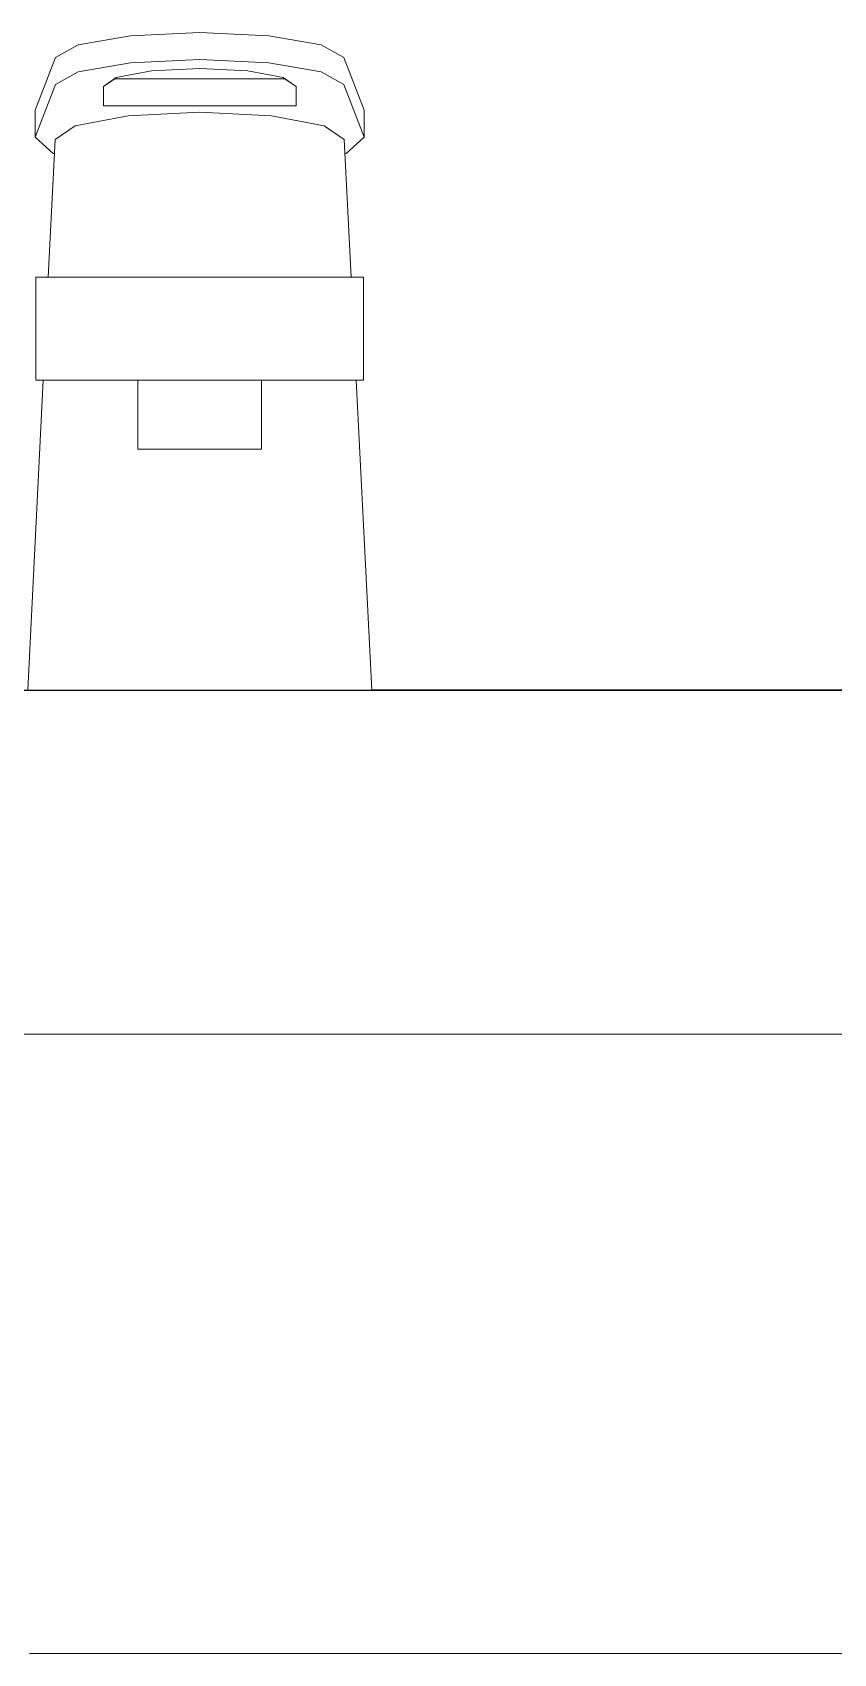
# Model space of a CAD drawing. Header units: millimetres. Extents: x 14397 to 67587, y -11631 to -8348.
# Drawn here: x 14722.8 to 14839.2, y -10587.5 to -10351.9 of the extents above; entities that cross this region are included whole.
import ezdxf

# ---------------------------------------------------------------- set-up
doc = ezdxf.new("R2010")
doc.units = ezdxf.units.MM
doc.header["$MEASUREMENT"] = 0
doc.linetypes.add('Wipeout_Contour', pattern=[1000, 0, -1000])
doc.layers.add('NewA-Ee_25_10-M_WallsInternal', color=7, linetype='Continuous')
doc.layers.add('NewA-Ee_40_20-M_GeneralFFAndEInternalSanitary', color=7, linetype='Continuous')

# ---------------------------------------------------------------- blocks, each defined once
blk = doc.blocks.new('Section Elem_6_1', base_point=(6197.13, -111297.47))
at = {"color": 254, "linetype": 'Wipeout_Contour', "lineweight": 0, "ltscale": 126149.5538}
blk.add_wipeout([(14735.01, -10358.47), (14734.72, -10358.67), (14759.55, -10358.67), (14759.26, -10358.47), (14754.13, -10357.51), (14747.13, -10357.16), (14740.13, -10357.51)], dxfattribs=at).dxf.layer = 'NewA-Ee_25_10-M_WallsInternal'
blk = doc.blocks.new('Section Elem_9_1', base_point=(6197.13, -111297.47))
at = {"color": 254, "linetype": 'Wipeout_Contour', "lineweight": 0, "ltscale": 72194.346912}
blk.add_wipeout([(14768.13, -10367.47), (14765.23, -10365.48), (14766.19, -10387.47), (14769.13, -10387.47)], dxfattribs=at).dxf.layer = 'NewA-Ee_40_20-M_GeneralFFAndEInternalSanitary'
at = {"color": 254, "linetype": 'Wipeout_Contour', "lineweight": 0, "ltscale": 72542.766137}
blk.add_wipeout([(14785.96, -10447.47), (14785.98, -10447.57), (14862.13, -10447.57), (14862.09, -10447.47)], dxfattribs=at).dxf.layer = 'NewA-Ee_40_20-M_GeneralFFAndEInternalSanitary'
at = {"layer": 'NewA-Ee_40_20-M_GeneralFFAndEInternalSanitary', "color": 1, "linetype": 'Continuous', "lineweight": 18}
blk.add_line((14768.24, -10369.56), (14768.43, -10369.52), dxfattribs=at)
at = {"color": 254, "linetype": 'Wipeout_Contour', "lineweight": 0, "ltscale": 72166.187614}
blk.add_wipeout([(14768.08, -10355.57), (14768.08, -10359.5), (14771.03, -10367.15), (14771.03, -10363.22)], dxfattribs=at).dxf.layer = 'NewA-Ee_40_20-M_GeneralFFAndEInternalSanitary'
at = {"color": 254, "linetype": 'Wipeout_Contour', "lineweight": 0, "ltscale": 72174.72101}
blk.add_wipeout([(14757.55, -10364.03), (14758.13, -10387.47), (14766.19, -10387.47), (14765.23, -10365.48)], dxfattribs=at).dxf.layer = 'NewA-Ee_40_20-M_GeneralFFAndEInternalSanitary'
at = {"color": 254, "linetype": 'Wipeout_Contour', "lineweight": 0, "ltscale": 72291.530381}
blk.add_wipeout([(14708.3, -10447.47), (14708.29, -10447.57), (14785.98, -10447.57), (14785.96, -10447.47)], dxfattribs=at).dxf.layer = 'NewA-Ee_40_20-M_GeneralFFAndEInternalSanitary'
at = {"layer": 'NewA-Ee_40_20-M_GeneralFFAndEInternalSanitary', "color": 1, "linetype": 'Continuous', "lineweight": 18}
for p, q in [((14771.03, -10367.15), (14771.03, -10363.22)), ((14768.13, -10367.47), (14765.23, -10365.48)), ((14768.43, -10369.52), (14771.03, -10367.15))]:
    blk.add_line(p, q, dxfattribs=at)
at = {"color": 254, "linetype": 'Wipeout_Contour', "lineweight": 0, "ltscale": 72145.088188}
blk.add_wipeout([(14764.8, -10353.73), (14764.8, -10357.66), (14768.08, -10359.5), (14768.08, -10355.57)], dxfattribs=at).dxf.layer = 'NewA-Ee_40_20-M_GeneralFFAndEInternalSanitary'
at = {"color": 254, "linetype": 'Wipeout_Contour', "lineweight": 0, "ltscale": 72143.182357}
blk.add_wipeout([(14747.13, -10363.51), (14747.13, -10387.47), (14758.13, -10387.47), (14757.55, -10364.03)], dxfattribs=at).dxf.layer = 'NewA-Ee_40_20-M_GeneralFFAndEInternalSanitary'
at = {"color": 254, "linetype": 'Wipeout_Contour', "lineweight": 0, "ltscale": 72546.068777}
blk.add_wipeout([(14785.98, -10447.57), (14786.03, -10450.13), (14862.31, -10450.13), (14862.13, -10447.57)], dxfattribs=at).dxf.layer = 'NewA-Ee_40_20-M_GeneralFFAndEInternalSanitary'
at = {"layer": 'NewA-Ee_40_20-M_GeneralFFAndEInternalSanitary', "color": 1, "linetype": 'Continuous', "lineweight": 18}
for p, q in [((14771.03, -10363.22), (14768.08, -10355.57)), ((14771.03, -10367.15), (14768.08, -10359.5)), ((14765.23, -10365.48), (14757.55, -10364.03))]:
    blk.add_line(p, q, dxfattribs=at)
at = {"color": 254, "linetype": 'Wipeout_Contour', "lineweight": 0, "ltscale": 72123.630447}
blk.add_wipeout([(14764.8, -10357.66), (14764.8, -10353.73), (14757.19, -10352.4), (14757.19, -10356.33)], dxfattribs=at).dxf.layer = 'NewA-Ee_40_20-M_GeneralFFAndEInternalSanitary'
at = {"color": 254, "linetype": 'Wipeout_Contour', "lineweight": 0, "ltscale": 72108.068337}
blk.add_wipeout([(14736.13, -10387.47), (14747.13, -10387.47), (14747.13, -10363.51), (14736.72, -10364.03)], dxfattribs=at).dxf.layer = 'NewA-Ee_40_20-M_GeneralFFAndEInternalSanitary'
at = {"color": 254, "linetype": 'Wipeout_Contour', "lineweight": 0, "ltscale": 72294.608512}
blk.add_wipeout([(14708.29, -10447.57), (14708.23, -10450.13), (14786.03, -10450.13), (14785.98, -10447.57)], dxfattribs=at).dxf.layer = 'NewA-Ee_40_20-M_GeneralFFAndEInternalSanitary'
at = {"layer": 'NewA-Ee_40_20-M_GeneralFFAndEInternalSanitary', "color": 1, "linetype": 'Continuous', "lineweight": 18}
for p, q in [((14768.08, -10355.57), (14764.8, -10353.73)), ((14768.08, -10359.5), (14764.8, -10357.66)), ((14862.09, -10447.47), (14785.96, -10447.47))]:
    blk.add_line(p, q, dxfattribs=at)
at = {"color": 254, "linetype": 'Wipeout_Contour', "lineweight": 0, "ltscale": 72092.640955}
blk.add_wipeout([(14757.19, -10356.33), (14757.19, -10352.4), (14747.13, -10351.92), (14747.13, -10355.85)], dxfattribs=at).dxf.layer = 'NewA-Ee_40_20-M_GeneralFFAndEInternalSanitary'
at = {"color": 254, "linetype": 'Wipeout_Contour', "lineweight": 0, "ltscale": 72078.855367}
blk.add_wipeout([(14729.03, -10365.48), (14728.08, -10387.47), (14736.13, -10387.47), (14736.72, -10364.03)], dxfattribs=at).dxf.layer = 'NewA-Ee_40_20-M_GeneralFFAndEInternalSanitary'
at = {"color": 254, "linetype": 'Wipeout_Contour', "lineweight": 0, "ltscale": 72312.225647}
blk.add_wipeout([(14766.83, -10402.47), (14768.78, -10447.47), (14772.13, -10447.47), (14769.88, -10402.47)], dxfattribs=at).dxf.layer = 'NewA-Ee_40_20-M_GeneralFFAndEInternalSanitary'
at = {"color": 254, "linetype": 'Wipeout_Contour', "lineweight": 0, "ltscale": 72559.933782}
blk.add_wipeout([(14786.03, -10450.13), (14786.54, -10458.02), (14863.79, -10458.02), (14862.31, -10450.13)], dxfattribs=at).dxf.layer = 'NewA-Ee_40_20-M_GeneralFFAndEInternalSanitary'
at = {"layer": 'NewA-Ee_40_20-M_GeneralFFAndEInternalSanitary', "color": 1, "linetype": 'Continuous', "lineweight": 18}
for p, q in [((14764.8, -10353.73), (14757.19, -10352.4)), ((14772.13, -10447.45), (15008, -10447.45))]:
    blk.add_line(p, q, dxfattribs=at)
at = {"color": 254, "linetype": 'Wipeout_Contour', "lineweight": 0, "ltscale": 72059.701947}
blk.add_wipeout([(14747.13, -10355.85), (14747.13, -10351.92), (14737.07, -10352.4), (14737.07, -10356.33)], dxfattribs=at).dxf.layer = 'NewA-Ee_40_20-M_GeneralFFAndEInternalSanitary'
at = {"color": 254, "linetype": 'Wipeout_Contour', "lineweight": 0, "ltscale": 72063.226401}
blk.add_wipeout([(14726.13, -10367.47), (14725.13, -10387.47), (14728.08, -10387.47), (14729.03, -10365.48)], dxfattribs=at).dxf.layer = 'NewA-Ee_40_20-M_GeneralFFAndEInternalSanitary'
at = {"color": 254, "linetype": 'Wipeout_Contour', "lineweight": 0, "ltscale": 72292.742244}
blk.add_wipeout([(14758.51, -10402.47), (14759.63, -10447.47), (14768.78, -10447.47), (14766.83, -10402.47)], dxfattribs=at).dxf.layer = 'NewA-Ee_40_20-M_GeneralFFAndEInternalSanitary'
at = {"color": 254, "linetype": 'Wipeout_Contour', "lineweight": 0, "ltscale": 72306.694243}
blk.add_wipeout([(14708.23, -10450.13), (14707.73, -10458.02), (14786.54, -10458.02), (14786.03, -10450.13)], dxfattribs=at).dxf.layer = 'NewA-Ee_40_20-M_GeneralFFAndEInternalSanitary'
at = {"layer": 'NewA-Ee_40_20-M_GeneralFFAndEInternalSanitary', "color": 1, "linetype": 'Continuous', "lineweight": 18}
for p, q in [((14757.19, -10352.4), (14747.13, -10351.92)), ((14757.19, -10356.33), (14747.13, -10355.85)), ((14736.72, -10364.03), (14729.03, -10365.48)), ((14725.84, -10369.52), (14726.03, -10369.56))]:
    blk.add_line(p, q, dxfattribs=at)
at = {"color": 254, "linetype": 'Wipeout_Contour', "lineweight": 0, "ltscale": 72032.869961}
blk.add_wipeout([(14737.07, -10356.33), (14737.07, -10352.4), (14729.47, -10353.73), (14729.47, -10357.66)], dxfattribs=at).dxf.layer = 'NewA-Ee_40_20-M_GeneralFFAndEInternalSanitary'
at = {"color": 254, "linetype": 'Wipeout_Contour', "lineweight": 0, "ltscale": 108378.262156}
blk.add_wipeout([(14747.13, -10412.47), (14747.13, -10447.47), (14759.63, -10447.47), (14758.51, -10402.47), (14756.13, -10402.47), (14756.13, -10412.47)], dxfattribs=at).dxf.layer = 'NewA-Ee_40_20-M_GeneralFFAndEInternalSanitary'
at = {"color": 254, "linetype": 'Wipeout_Contour', "lineweight": 0, "ltscale": 72574.156849}
blk.add_wipeout([(14786.54, -10458.02), (14786.72, -10460.56), (14864.33, -10460.56), (14863.79, -10458.02)], dxfattribs=at).dxf.layer = 'NewA-Ee_40_20-M_GeneralFFAndEInternalSanitary'
at = {"layer": 'NewA-Ee_40_20-M_GeneralFFAndEInternalSanitary', "color": 1, "linetype": 'Continuous', "lineweight": 18}
for p, q in [((14747.13, -10351.92), (14737.07, -10352.4)), ((14747.13, -10355.85), (14737.07, -10356.33))]:
    blk.add_line(p, q, dxfattribs=at)
at = {"color": 254, "linetype": 'Wipeout_Contour', "lineweight": 0, "ltscale": 72018.703634}
blk.add_wipeout([(14726.19, -10359.5), (14729.47, -10357.66), (14729.47, -10353.73), (14726.19, -10355.57)], dxfattribs=at).dxf.layer = 'NewA-Ee_40_20-M_GeneralFFAndEInternalSanitary'
at = {"color": 254, "linetype": 'Wipeout_Contour', "lineweight": 0, "ltscale": 144179.383823}
blk.add_wipeout([(14733.13, -10362.6), (14761.13, -10362.6), (14761.13, -10359.78), (14760.71, -10359.48), (14759.55, -10358.67), (14734.72, -10358.67), (14733.56, -10359.48), (14733.13, -10359.78)], dxfattribs=at).dxf.layer = 'NewA-Ee_40_20-M_GeneralFFAndEInternalSanitary'
at = {"color": 254, "linetype": 'Wipeout_Contour', "lineweight": 0, "ltscale": 72226.93367}
blk.add_wipeout([(14758.04, -10387.47), (14758.04, -10402.47), (14770.94, -10402.47), (14770.94, -10387.47)], dxfattribs=at).dxf.layer = 'NewA-Ee_40_20-M_GeneralFFAndEInternalSanitary'
at = {"color": 254, "linetype": 'Wipeout_Contour', "lineweight": 0, "ltscale": 108310.431177}
blk.add_wipeout([(14735.76, -10402.47), (14734.63, -10447.47), (14747.13, -10447.47), (14747.13, -10412.47), (14738.13, -10412.47), (14738.13, -10402.47)], dxfattribs=at).dxf.layer = 'NewA-Ee_40_20-M_GeneralFFAndEInternalSanitary'
at = {"color": 254, "linetype": 'Wipeout_Contour', "lineweight": 0, "ltscale": 72226.429247}
blk.add_wipeout([(14756.13, -10412.47), (14756.13, -10402.47), (14754.93, -10402.47), (14754.93, -10412.47)], dxfattribs=at).dxf.layer = 'NewA-Ee_40_20-M_GeneralFFAndEInternalSanitary'
at = {"color": 254, "linetype": 'Wipeout_Contour', "lineweight": 0, "ltscale": 72318.75754}
blk.add_wipeout([(14707.73, -10458.02), (14707.55, -10460.56), (14786.72, -10460.56), (14786.54, -10458.02)], dxfattribs=at).dxf.layer = 'NewA-Ee_40_20-M_GeneralFFAndEInternalSanitary'
at = {"layer": 'NewA-Ee_40_20-M_GeneralFFAndEInternalSanitary', "color": 1, "linetype": 'Continuous', "lineweight": 18}
for p, q in [((14737.07, -10352.4), (14729.47, -10353.73)), ((14737.07, -10356.33), (14729.47, -10357.66)), ((14764.8, -10357.66), (14757.19, -10356.33)), ((14733.13, -10359.78), (14735.01, -10358.47)), ((14759.55, -10358.67), (14734.72, -10358.67)), ((14735.01, -10358.47), (14740.13, -10357.51)), ((14740.13, -10357.51), (14747.13, -10357.16)), ((14747.13, -10357.16), (14754.13, -10357.51)), ((14754.13, -10357.51), (14759.26, -10358.47)), ((14759.26, -10358.47), (14761.13, -10359.78)), ((14733.13, -10362.6), (14733.13, -10359.78)), ((14761.13, -10359.78), (14761.13, -10362.6)), ((14761.13, -10362.6), (14733.13, -10362.6)), ((14747.13, -10363.51), (14736.72, -10364.03)), ((14757.55, -10364.03), (14747.13, -10363.51)), ((14769.13, -10387.47), (14768.13, -10367.47)), ((14770.94, -10387.47), (14770.94, -10402.47)), ((14772.13, -10447.47), (14769.88, -10402.47))]:
    blk.add_line(p, q, dxfattribs=at)
at = {"color": 254, "linetype": 'Wipeout_Contour', "lineweight": 0, "ltscale": 72019.434031}
blk.add_wipeout([(14723.24, -10367.15), (14726.19, -10359.5), (14726.19, -10355.57), (14723.24, -10363.22)], dxfattribs=at).dxf.layer = 'NewA-Ee_40_20-M_GeneralFFAndEInternalSanitary'
at = {"color": 254, "linetype": 'Wipeout_Contour', "lineweight": 0, "ltscale": 72202.769182}
blk.add_wipeout([(14756.16, -10387.47), (14756.16, -10402.47), (14758.04, -10402.47), (14758.04, -10387.47)], dxfattribs=at).dxf.layer = 'NewA-Ee_40_20-M_GeneralFFAndEInternalSanitary'
at = {"color": 254, "linetype": 'Wipeout_Contour', "lineweight": 0, "ltscale": 72186.088912}
blk.add_wipeout([(14725.48, -10447.47), (14734.63, -10447.47), (14735.76, -10402.47), (14727.43, -10402.47)], dxfattribs=at).dxf.layer = 'NewA-Ee_40_20-M_GeneralFFAndEInternalSanitary'
at = {"color": 254, "linetype": 'Wipeout_Contour', "lineweight": 0, "ltscale": 72219.074938}
blk.add_wipeout([(14754.93, -10412.47), (14754.93, -10402.47), (14751.63, -10402.47), (14751.63, -10412.47)], dxfattribs=at).dxf.layer = 'NewA-Ee_40_20-M_GeneralFFAndEInternalSanitary'
at = {"color": 254, "linetype": 'Wipeout_Contour', "lineweight": 0, "ltscale": 72581.59726}
blk.add_wipeout([(14786.72, -10460.56), (14787, -10463.17), (14865.16, -10463.17), (14864.33, -10460.56)], dxfattribs=at).dxf.layer = 'NewA-Ee_40_20-M_GeneralFFAndEInternalSanitary'
at = {"layer": 'NewA-Ee_40_20-M_GeneralFFAndEInternalSanitary', "color": 1, "linetype": 'Continuous', "lineweight": 18}
for p, q in [((14729.47, -10353.73), (14726.19, -10355.57)), ((14726.19, -10355.57), (14723.24, -10363.22)), ((14729.47, -10357.66), (14726.19, -10359.5)), ((14726.19, -10359.5), (14723.24, -10367.15)), ((14723.24, -10367.15), (14723.24, -10363.22)), ((14729.03, -10365.48), (14726.13, -10367.47)), ((14723.24, -10367.15), (14725.84, -10369.52)), ((14758.04, -10387.47), (14770.94, -10387.47)), ((14758.04, -10402.47), (14770.94, -10402.47)), ((14756.13, -10412.47), (14754.93, -10412.47))]:
    blk.add_line(p, q, dxfattribs=at)
at = {"color": 254, "linetype": 'Wipeout_Contour', "lineweight": 0, "ltscale": 72166.620409}
blk.add_wipeout([(14722.13, -10447.47), (14725.48, -10447.47), (14727.43, -10402.47), (14724.38, -10402.47)], dxfattribs=at).dxf.layer = 'NewA-Ee_40_20-M_GeneralFFAndEInternalSanitary'
at = {"color": 254, "linetype": 'Wipeout_Contour', "lineweight": 0, "ltscale": 72206.337658}
blk.add_wipeout([(14751.63, -10412.47), (14751.63, -10402.47), (14747.13, -10402.47), (14747.13, -10412.47)], dxfattribs=at).dxf.layer = 'NewA-Ee_40_20-M_GeneralFFAndEInternalSanitary'
at = {"color": 254, "linetype": 'Wipeout_Contour', "lineweight": 0, "ltscale": 72324.720886}
blk.add_wipeout([(14707.55, -10460.56), (14707.27, -10463.17), (14787, -10463.17), (14786.72, -10460.56)], dxfattribs=at).dxf.layer = 'NewA-Ee_40_20-M_GeneralFFAndEInternalSanitary'
at = {"layer": 'NewA-Ee_40_20-M_GeneralFFAndEInternalSanitary', "color": 1, "linetype": 'Continuous', "lineweight": 18}
for p, q in [((14754.93, -10412.47), (14751.63, -10412.47)), ((14785.96, -10447.47), (14708.3, -10447.47))]:
    blk.add_line(p, q, dxfattribs=at)
at = {"color": 254, "linetype": 'Wipeout_Contour', "lineweight": 0, "ltscale": 72193.255709}
blk.add_wipeout([(14752.23, -10387.47), (14752.23, -10402.47), (14756.16, -10402.47), (14756.16, -10387.47)], dxfattribs=at).dxf.layer = 'NewA-Ee_40_20-M_GeneralFFAndEInternalSanitary'
at = {"color": 254, "linetype": 'Wipeout_Contour', "lineweight": 0, "ltscale": 72191.631169}
blk.add_wipeout([(14747.13, -10412.47), (14747.13, -10402.47), (14742.63, -10402.47), (14742.63, -10412.47)], dxfattribs=at).dxf.layer = 'NewA-Ee_40_20-M_GeneralFFAndEInternalSanitary'
at = {"color": 254, "linetype": 'Wipeout_Contour', "lineweight": 0, "ltscale": 72589.134098}
blk.add_wipeout([(14787, -10463.17), (14787.33, -10465.37), (14866.15, -10465.37), (14865.16, -10463.17)], dxfattribs=at).dxf.layer = 'NewA-Ee_40_20-M_GeneralFFAndEInternalSanitary'
at = {"layer": 'NewA-Ee_40_20-M_GeneralFFAndEInternalSanitary', "color": 1, "linetype": 'Continuous', "lineweight": 18}
for p, q in [((14756.16, -10387.47), (14758.04, -10387.47)), ((14756.13, -10412.47), (14756.13, -10402.47)), ((14756.16, -10402.47), (14758.04, -10402.47)), ((14751.63, -10412.47), (14747.13, -10412.47))]:
    blk.add_line(p, q, dxfattribs=at)
at = {"color": 254, "linetype": 'Wipeout_Contour', "lineweight": 0, "ltscale": 72178.494617}
blk.add_wipeout([(14747.13, -10387.47), (14747.13, -10402.47), (14752.23, -10402.47), (14752.23, -10387.47)], dxfattribs=at).dxf.layer = 'NewA-Ee_40_20-M_GeneralFFAndEInternalSanitary'
at = {"color": 254, "linetype": 'Wipeout_Contour', "lineweight": 0, "ltscale": 72178.896064}
blk.add_wipeout([(14742.63, -10412.47), (14742.63, -10402.47), (14739.34, -10402.47), (14739.34, -10412.47)], dxfattribs=at).dxf.layer = 'NewA-Ee_40_20-M_GeneralFFAndEInternalSanitary'
at = {"color": 254, "linetype": 'Wipeout_Contour', "lineweight": 0, "ltscale": 72330.284922}
blk.add_wipeout([(14707.27, -10463.17), (14706.93, -10465.37), (14787.33, -10465.37), (14787, -10463.17)], dxfattribs=at).dxf.layer = 'NewA-Ee_40_20-M_GeneralFFAndEInternalSanitary'
at = {"layer": 'NewA-Ee_40_20-M_GeneralFFAndEInternalSanitary', "color": 1, "linetype": 'Continuous', "lineweight": 18}
for p, q in [((14752.23, -10387.47), (14756.16, -10387.47)), ((14752.23, -10402.47), (14756.16, -10402.47)), ((14747.13, -10412.47), (14742.63, -10412.47))]:
    blk.add_line(p, q, dxfattribs=at)
at = {"color": 254, "linetype": 'Wipeout_Contour', "lineweight": 0, "ltscale": 72161.842327}
blk.add_wipeout([(14742.04, -10387.47), (14742.04, -10402.47), (14747.13, -10402.47), (14747.13, -10387.47)], dxfattribs=at).dxf.layer = 'NewA-Ee_40_20-M_GeneralFFAndEInternalSanitary'
at = {"color": 254, "linetype": 'Wipeout_Contour', "lineweight": 0, "ltscale": 72171.543884}
blk.add_wipeout([(14739.34, -10412.47), (14739.34, -10402.47), (14738.13, -10402.47), (14738.13, -10412.47)], dxfattribs=at).dxf.layer = 'NewA-Ee_40_20-M_GeneralFFAndEInternalSanitary'
at = {"color": 254, "linetype": 'Wipeout_Contour', "lineweight": 0, "ltscale": 72594.349166}
blk.add_wipeout([(14787.33, -10465.37), (14787.52, -10466.22), (14866.71, -10466.22), (14866.15, -10465.37)], dxfattribs=at).dxf.layer = 'NewA-Ee_40_20-M_GeneralFFAndEInternalSanitary'
at = {"layer": 'NewA-Ee_40_20-M_GeneralFFAndEInternalSanitary', "color": 1, "linetype": 'Continuous', "lineweight": 18}
for p, q in [((14747.13, -10387.47), (14752.23, -10387.47)), ((14747.13, -10402.47), (14752.23, -10402.47)), ((14739.34, -10412.47), (14738.13, -10412.47)), ((14742.63, -10412.47), (14739.34, -10412.47))]:
    blk.add_line(p, q, dxfattribs=at)
at = {"color": 254, "linetype": 'Wipeout_Contour', "lineweight": 0, "ltscale": 72147.084225}
blk.add_wipeout([(14738.1, -10387.47), (14738.1, -10402.47), (14742.04, -10402.47), (14742.04, -10387.47)], dxfattribs=at).dxf.layer = 'NewA-Ee_40_20-M_GeneralFFAndEInternalSanitary'
at = {"color": 254, "linetype": 'Wipeout_Contour', "lineweight": 0, "ltscale": 72333.818147}
blk.add_wipeout([(14706.93, -10465.37), (14706.74, -10466.22), (14787.52, -10466.22), (14787.33, -10465.37)], dxfattribs=at).dxf.layer = 'NewA-Ee_40_20-M_GeneralFFAndEInternalSanitary'
at = {"layer": 'NewA-Ee_40_20-M_GeneralFFAndEInternalSanitary', "color": 1, "linetype": 'Continuous', "lineweight": 18}
for p, q in [((14742.04, -10387.47), (14747.13, -10387.47)), ((14742.04, -10402.47), (14747.13, -10402.47))]:
    blk.add_line(p, q, dxfattribs=at)
at = {"color": 254, "linetype": 'Wipeout_Contour', "lineweight": 0, "ltscale": 72137.574162}
blk.add_wipeout([(14736.22, -10387.47), (14736.22, -10402.47), (14738.1, -10402.47), (14738.1, -10387.47)], dxfattribs=at).dxf.layer = 'NewA-Ee_40_20-M_GeneralFFAndEInternalSanitary'
at = {"color": 254, "linetype": 'Wipeout_Contour', "lineweight": 0, "ltscale": 72598.943324}
blk.add_wipeout([(14787.52, -10466.22), (14787.88, -10467.82), (14867.76, -10467.82), (14866.71, -10466.22)], dxfattribs=at).dxf.layer = 'NewA-Ee_40_20-M_GeneralFFAndEInternalSanitary'
at = {"layer": 'NewA-Ee_40_20-M_GeneralFFAndEInternalSanitary', "color": 1, "linetype": 'Continuous', "lineweight": 18}
for p, q in [((14738.1, -10387.47), (14742.04, -10387.47)), ((14738.1, -10402.47), (14742.04, -10402.47)), ((14738.13, -10412.47), (14738.13, -10402.47))]:
    blk.add_line(p, q, dxfattribs=at)
at = {"color": 254, "linetype": 'Wipeout_Contour', "lineweight": 0, "ltscale": 72113.428169}
blk.add_wipeout([(14736.22, -10387.47), (14723.33, -10387.47), (14723.33, -10402.47), (14736.22, -10402.47)], dxfattribs=at).dxf.layer = 'NewA-Ee_40_20-M_GeneralFFAndEInternalSanitary'
at = {"color": 254, "linetype": 'Wipeout_Contour', "lineweight": 0, "ltscale": 72336.660797}
blk.add_wipeout([(14706.74, -10466.22), (14706.39, -10467.82), (14787.88, -10467.82), (14787.52, -10466.22)], dxfattribs=at).dxf.layer = 'NewA-Ee_40_20-M_GeneralFFAndEInternalSanitary'
at = {"layer": 'NewA-Ee_40_20-M_GeneralFFAndEInternalSanitary', "color": 1, "linetype": 'Continuous', "lineweight": 18}
for p, q in [((14725.13, -10387.47), (14726.13, -10367.47)), ((14723.33, -10387.47), (14736.22, -10387.47)), ((14723.33, -10387.47), (14723.33, -10402.47)), ((14736.22, -10387.47), (14738.1, -10387.47)), ((14722.13, -10447.47), (14724.38, -10402.47)), ((14723.33, -10402.47), (14736.22, -10402.47)), ((14736.22, -10402.47), (14738.1, -10402.47))]:
    blk.add_line(p, q, dxfattribs=at)
at = {"color": 254, "linetype": 'Wipeout_Contour', "lineweight": 0, "ltscale": 72608.686551}
blk.add_wipeout([(14787.88, -10467.82), (14788.5, -10471.92), (14869.61, -10471.92), (14867.76, -10467.82)], dxfattribs=at).dxf.layer = 'NewA-Ee_40_20-M_GeneralFFAndEInternalSanitary'
at = {"color": 254, "linetype": 'Wipeout_Contour', "lineweight": 0, "ltscale": 72343.25575}
blk.add_wipeout([(14706.39, -10467.82), (14705.76, -10471.92), (14788.5, -10471.92), (14787.88, -10467.82)], dxfattribs=at).dxf.layer = 'NewA-Ee_40_20-M_GeneralFFAndEInternalSanitary'
at = {"color": 254, "linetype": 'Wipeout_Contour', "lineweight": 0, "ltscale": 72622.75211}
blk.add_wipeout([(14788.5, -10471.92), (14789.02, -10476.79), (14871.16, -10476.79), (14869.61, -10471.92)], dxfattribs=at).dxf.layer = 'NewA-Ee_40_20-M_GeneralFFAndEInternalSanitary'
at = {"color": 254, "linetype": 'Wipeout_Contour', "lineweight": 0, "ltscale": 72353.645844}
blk.add_wipeout([(14705.76, -10471.92), (14705.24, -10476.79), (14789.02, -10476.79), (14788.5, -10471.92)], dxfattribs=at).dxf.layer = 'NewA-Ee_40_20-M_GeneralFFAndEInternalSanitary'
at = {"color": 254, "linetype": 'Wipeout_Contour', "lineweight": 0, "ltscale": 72637.731894}
blk.add_wipeout([(14789.02, -10476.79), (14789.43, -10482.29), (14872.36, -10482.29), (14871.16, -10476.79)], dxfattribs=at).dxf.layer = 'NewA-Ee_40_20-M_GeneralFFAndEInternalSanitary'
at = {"color": 254, "linetype": 'Wipeout_Contour', "lineweight": 0, "ltscale": 72365.666204}
blk.add_wipeout([(14705.24, -10476.79), (14704.84, -10482.29), (14789.43, -10482.29), (14789.02, -10476.79)], dxfattribs=at).dxf.layer = 'NewA-Ee_40_20-M_GeneralFFAndEInternalSanitary'
at = {"color": 254, "linetype": 'Wipeout_Contour', "lineweight": 0, "ltscale": 72653.171513}
blk.add_wipeout([(14789.43, -10482.29), (14789.71, -10488.26), (14873.18, -10488.26), (14872.36, -10482.29)], dxfattribs=at).dxf.layer = 'NewA-Ee_40_20-M_GeneralFFAndEInternalSanitary'
at = {"color": 254, "linetype": 'Wipeout_Contour', "lineweight": 0, "ltscale": 72378.95219}
blk.add_wipeout([(14704.84, -10482.29), (14704.56, -10488.26), (14789.71, -10488.26), (14789.43, -10482.29)], dxfattribs=at).dxf.layer = 'NewA-Ee_40_20-M_GeneralFFAndEInternalSanitary'
at = {"color": 254, "linetype": 'Wipeout_Contour', "lineweight": 0, "ltscale": 72668.604135}
blk.add_wipeout([(14873.18, -10488.26), (14789.71, -10488.26), (14789.84, -10494.5), (14873.59, -10494.5)], dxfattribs=at).dxf.layer = 'NewA-Ee_40_20-M_GeneralFFAndEInternalSanitary'
at = {"color": 254, "linetype": 'Wipeout_Contour', "lineweight": 0, "ltscale": 72393.101638}
blk.add_wipeout([(14704.56, -10488.26), (14704.42, -10494.5), (14789.84, -10494.5), (14789.71, -10488.26)], dxfattribs=at).dxf.layer = 'NewA-Ee_40_20-M_GeneralFFAndEInternalSanitary'
at = {"color": 254, "linetype": 'Wipeout_Contour', "lineweight": 0, "ltscale": 72679.565868}
blk.add_wipeout([(14789.84, -10494.5), (14789.84, -10497.37), (14873.58, -10497.37), (14873.59, -10494.5)], dxfattribs=at).dxf.layer = 'NewA-Ee_40_20-M_GeneralFFAndEInternalSanitary'
at = {"color": 254, "linetype": 'Wipeout_Contour', "lineweight": 0, "ltscale": 72403.667032}
blk.add_wipeout([(14789.84, -10494.5), (14704.42, -10494.5), (14704.42, -10497.37), (14789.84, -10497.37)], dxfattribs=at).dxf.layer = 'NewA-Ee_40_20-M_GeneralFFAndEInternalSanitary'
at = {"color": 254, "linetype": 'Wipeout_Contour', "lineweight": 0, "ltscale": 72682.988778}
blk.add_wipeout([(14873.58, -10497.37), (14789.84, -10497.37), (14789.84, -10497.47), (14873.58, -10497.47)], dxfattribs=at).dxf.layer = 'NewA-Ee_40_20-M_GeneralFFAndEInternalSanitary'
at = {"color": 254, "linetype": 'Wipeout_Contour', "lineweight": 0, "ltscale": 72407.110161}
blk.add_wipeout([(14704.42, -10497.37), (14704.42, -10497.47), (14789.84, -10497.47), (14789.84, -10497.37)], dxfattribs=at).dxf.layer = 'NewA-Ee_40_20-M_GeneralFFAndEInternalSanitary'
at = {"color": 254, "linetype": 'Wipeout_Contour', "lineweight": 0, "ltscale": 72682.354637}
blk.add_wipeout([(14788.55, -10497.47), (14788.55, -10504.05), (14869.76, -10504.05), (14869.76, -10497.47)], dxfattribs=at).dxf.layer = 'NewA-Ee_40_20-M_GeneralFFAndEInternalSanitary'
at = {"layer": 'NewA-Ee_40_20-M_GeneralFFAndEInternalSanitary', "color": 1, "linetype": 'Continuous', "lineweight": 18}
blk.add_line((14873.58, -10497.47), (14789.84, -10497.47), dxfattribs=at)
at = {"color": 254, "linetype": 'Wipeout_Contour', "lineweight": 0, "ltscale": 72414.854275}
blk.add_wipeout([(14788.55, -10497.47), (14705.71, -10497.47), (14705.71, -10504.05), (14788.55, -10504.05)], dxfattribs=at).dxf.layer = 'NewA-Ee_40_20-M_GeneralFFAndEInternalSanitary'
at = {"layer": 'NewA-Ee_40_20-M_GeneralFFAndEInternalSanitary', "color": 1, "linetype": 'Continuous', "lineweight": 18}
blk.add_line((14789.84, -10497.47), (14704.42, -10497.47), dxfattribs=at)
at = {"color": 254, "linetype": 'Wipeout_Contour', "lineweight": 0, "ltscale": 72703.993709}
blk.add_wipeout([(14788.55, -10504.05), (14788.26, -10517), (14868.88, -10517), (14869.76, -10504.05)], dxfattribs=at).dxf.layer = 'NewA-Ee_40_20-M_GeneralFFAndEInternalSanitary'
at = {"color": 254, "linetype": 'Wipeout_Contour', "lineweight": 0, "ltscale": 72437.526375}
blk.add_wipeout([(14788.55, -10504.05), (14705.71, -10504.05), (14706.01, -10517), (14788.26, -10517)], dxfattribs=at).dxf.layer = 'NewA-Ee_40_20-M_GeneralFFAndEInternalSanitary'
at = {"color": 254, "linetype": 'Wipeout_Contour', "lineweight": 0, "ltscale": 72730.457722}
blk.add_wipeout([(14788.26, -10517), (14787.67, -10529.37), (14867.16, -10529.37), (14868.88, -10517)], dxfattribs=at).dxf.layer = 'NewA-Ee_40_20-M_GeneralFFAndEInternalSanitary'
at = {"color": 254, "linetype": 'Wipeout_Contour', "lineweight": 0, "ltscale": 72466.92873}
blk.add_wipeout([(14788.26, -10517), (14706.01, -10517), (14706.59, -10529.37), (14787.67, -10529.37)], dxfattribs=at).dxf.layer = 'NewA-Ee_40_20-M_GeneralFFAndEInternalSanitary'
at = {"color": 254, "linetype": 'Wipeout_Contour', "lineweight": 0, "ltscale": 72753.341714}
blk.add_wipeout([(14787.67, -10529.37), (14786.82, -10540.76), (14864.64, -10540.76), (14867.16, -10529.37)], dxfattribs=at).dxf.layer = 'NewA-Ee_40_20-M_GeneralFFAndEInternalSanitary'
at = {"color": 254, "linetype": 'Wipeout_Contour', "lineweight": 0, "ltscale": 72494.536354}
blk.add_wipeout([(14787.67, -10529.37), (14706.59, -10529.37), (14707.44, -10540.76), (14786.82, -10540.76)], dxfattribs=at).dxf.layer = 'NewA-Ee_40_20-M_GeneralFFAndEInternalSanitary'
at = {"color": 254, "linetype": 'Wipeout_Contour', "lineweight": 0, "ltscale": 72771.946428}
blk.add_wipeout([(14786.82, -10540.76), (14785.73, -10550.84), (14861.39, -10550.84), (14864.64, -10540.76)], dxfattribs=at).dxf.layer = 'NewA-Ee_40_20-M_GeneralFFAndEInternalSanitary'
at = {"color": 254, "linetype": 'Wipeout_Contour', "lineweight": 0, "ltscale": 72519.50538}
blk.add_wipeout([(14786.82, -10540.76), (14707.44, -10540.76), (14708.54, -10550.84), (14785.73, -10550.84)], dxfattribs=at).dxf.layer = 'NewA-Ee_40_20-M_GeneralFFAndEInternalSanitary'
at = {"color": 254, "linetype": 'Wipeout_Contour', "lineweight": 0, "ltscale": 72785.702222}
blk.add_wipeout([(14785.73, -10550.84), (14784.42, -10559.3), (14857.53, -10559.3), (14861.39, -10550.84)], dxfattribs=at).dxf.layer = 'NewA-Ee_40_20-M_GeneralFFAndEInternalSanitary'
at = {"color": 254, "linetype": 'Wipeout_Contour', "lineweight": 0, "ltscale": 72541.071667}
blk.add_wipeout([(14785.73, -10550.84), (14708.54, -10550.84), (14709.84, -10559.3), (14784.42, -10559.3)], dxfattribs=at).dxf.layer = 'NewA-Ee_40_20-M_GeneralFFAndEInternalSanitary'
at = {"color": 254, "linetype": 'Wipeout_Contour', "lineweight": 0, "ltscale": 72792.481466}
blk.add_wipeout([(14784.42, -10559.3), (14783.81, -10562.04), (14855.71, -10562.04), (14857.53, -10559.3)], dxfattribs=at).dxf.layer = 'NewA-Ee_40_20-M_GeneralFFAndEInternalSanitary'
at = {"color": 254, "linetype": 'Wipeout_Contour', "lineweight": 0, "ltscale": 72554.104779}
blk.add_wipeout([(14784.42, -10559.3), (14709.84, -10559.3), (14710.46, -10562.04), (14783.81, -10562.04)], dxfattribs=at).dxf.layer = 'NewA-Ee_40_20-M_GeneralFFAndEInternalSanitary'
at = {"color": 254, "linetype": 'Wipeout_Contour', "lineweight": 0, "ltscale": 72797.422482}
blk.add_wipeout([(14783.81, -10562.04), (14782.06, -10570.11), (14850.53, -10570.11), (14855.71, -10562.04)], dxfattribs=at).dxf.layer = 'NewA-Ee_40_20-M_GeneralFFAndEInternalSanitary'
at = {"color": 254, "linetype": 'Wipeout_Contour', "lineweight": 0, "ltscale": 72566.693668}
blk.add_wipeout([(14783.81, -10562.04), (14710.46, -10562.04), (14712.21, -10570.11), (14782.06, -10570.11)], dxfattribs=at).dxf.layer = 'NewA-Ee_40_20-M_GeneralFFAndEInternalSanitary'
at = {"color": 254, "linetype": 'Wipeout_Contour', "lineweight": 0, "ltscale": 72801.918705}
blk.add_wipeout([(14782.06, -10570.11), (14778.25, -10581.31), (14839.24, -10581.31), (14850.53, -10570.11)], dxfattribs=at).dxf.layer = 'NewA-Ee_40_20-M_GeneralFFAndEInternalSanitary'
at = {"color": 254, "linetype": 'Wipeout_Contour', "lineweight": 0, "ltscale": 72589.137357}
blk.add_wipeout([(14712.21, -10570.11), (14716.02, -10581.31), (14778.25, -10581.31), (14782.06, -10570.11)], dxfattribs=at).dxf.layer = 'NewA-Ee_40_20-M_GeneralFFAndEInternalSanitary'
at = {"color": 254, "linetype": 'Wipeout_Contour', "lineweight": 0, "ltscale": 109507.812742}
blk.add_wipeout([(14827.39, -10587.22), (14877.38, -10587.22), (14886.43, -10584.44), (14886.44, -10584.43), (14896.62, -10581.31), (14839.24, -10581.31)], dxfattribs=at).dxf.layer = 'NewA-Ee_40_20-M_GeneralFFAndEInternalSanitary'
at = {"color": 254, "linetype": 'Wipeout_Contour', "lineweight": 0, "ltscale": 72796.635306}
blk.add_wipeout([(14778.25, -10581.31), (14774.24, -10587.22), (14827.39, -10587.22), (14839.24, -10581.31)], dxfattribs=at).dxf.layer = 'NewA-Ee_40_20-M_GeneralFFAndEInternalSanitary'
at = {"color": 254, "linetype": 'Wipeout_Contour', "lineweight": 0, "ltscale": 72609.07746}
blk.add_wipeout([(14716.02, -10581.31), (14720.02, -10587.22), (14774.24, -10587.22), (14778.25, -10581.31)], dxfattribs=at).dxf.layer = 'NewA-Ee_40_20-M_GeneralFFAndEInternalSanitary'
at = {"color": 254, "linetype": 'Wipeout_Contour', "lineweight": 0, "ltscale": 72943.716388}
blk.add_wipeout([(14820.36, -10587.47), (14865.97, -10587.47), (14877.38, -10587.22), (14827.39, -10587.22)], dxfattribs=at).dxf.layer = 'NewA-Ee_40_20-M_GeneralFFAndEInternalSanitary'
at = {"color": 254, "linetype": 'Wipeout_Contour', "lineweight": 0, "ltscale": 72783.218468}
blk.add_wipeout([(14771.87, -10587.47), (14820.36, -10587.47), (14827.39, -10587.22), (14774.24, -10587.22)], dxfattribs=at).dxf.layer = 'NewA-Ee_40_20-M_GeneralFFAndEInternalSanitary'
at = {"layer": 'NewA-Ee_40_20-M_GeneralFFAndEInternalSanitary', "color": 1, "linetype": 'Continuous', "lineweight": 18}
for p, q in [((14865.96, -10587.47), (14820.35, -10587.47)), ((14865.97, -10587.47), (14820.36, -10587.47))]:
    blk.add_line(p, q, dxfattribs=at)
at = {"color": 254, "linetype": 'Wipeout_Contour', "lineweight": 0, "ltscale": 72616.256354}
blk.add_wipeout([(14720.02, -10587.22), (14722.4, -10587.47), (14771.87, -10587.47), (14774.24, -10587.22)], dxfattribs=at).dxf.layer = 'NewA-Ee_40_20-M_GeneralFFAndEInternalSanitary'
at = {"layer": 'NewA-Ee_40_20-M_GeneralFFAndEInternalSanitary', "color": 1, "linetype": 'Continuous', "lineweight": 18}
for p, q in [((14771.86, -10587.47), (14722.4, -10587.47)), ((14771.87, -10587.47), (14771.86, -10587.47)), ((14820.35, -10587.47), (14771.86, -10587.47)), ((14820.36, -10587.47), (14771.87, -10587.47))]:
    blk.add_line(p, q, dxfattribs=at)

msp = doc.modelspace()

# ---------------------------------------------------------------- block references
at = {"layer": 'NewA-Ee_25_10-M_WallsInternal', "lineweight": 0}
msp.add_blockref('Section Elem_6_1', (6197.13, -111297.47), dxfattribs=at)

# ---------------------------------------------------------------- next in the draw order: block references
at = {"layer": 'NewA-Ee_40_20-M_GeneralFFAndEInternalSanitary', "lineweight": 0}
msp.add_blockref('Section Elem_9_1', (6197.13, -111297.47), dxfattribs=at)

doc.saveas('drawing.dxf')
